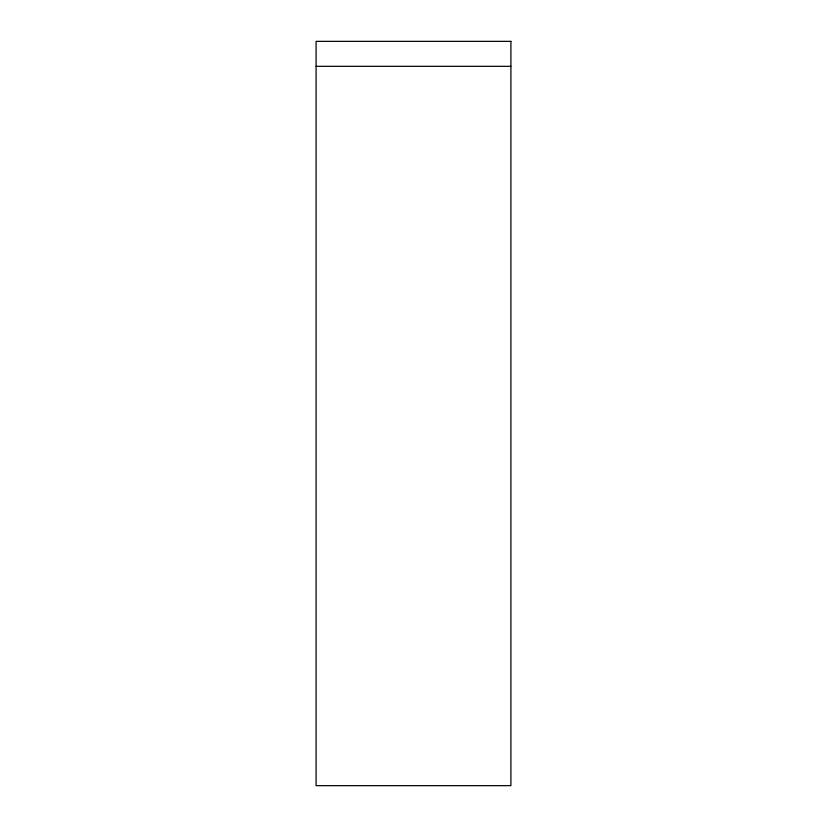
<?xml version="1.0" encoding="UTF-8"?>
<svg xmlns="http://www.w3.org/2000/svg" width="827" height="827" viewBox="0 0 827 827"><rect width="100%" height="100%" fill="white"/><g stroke="black" fill="none" stroke-linecap="round" stroke-linejoin="round"><path stroke-width="1.24" d="M316.09 66.325L510.91 66.325M510.91 41.35L316.09 41.35L316.09 785.65L510.91 785.65L510.91 41.35"/></g></svg>
